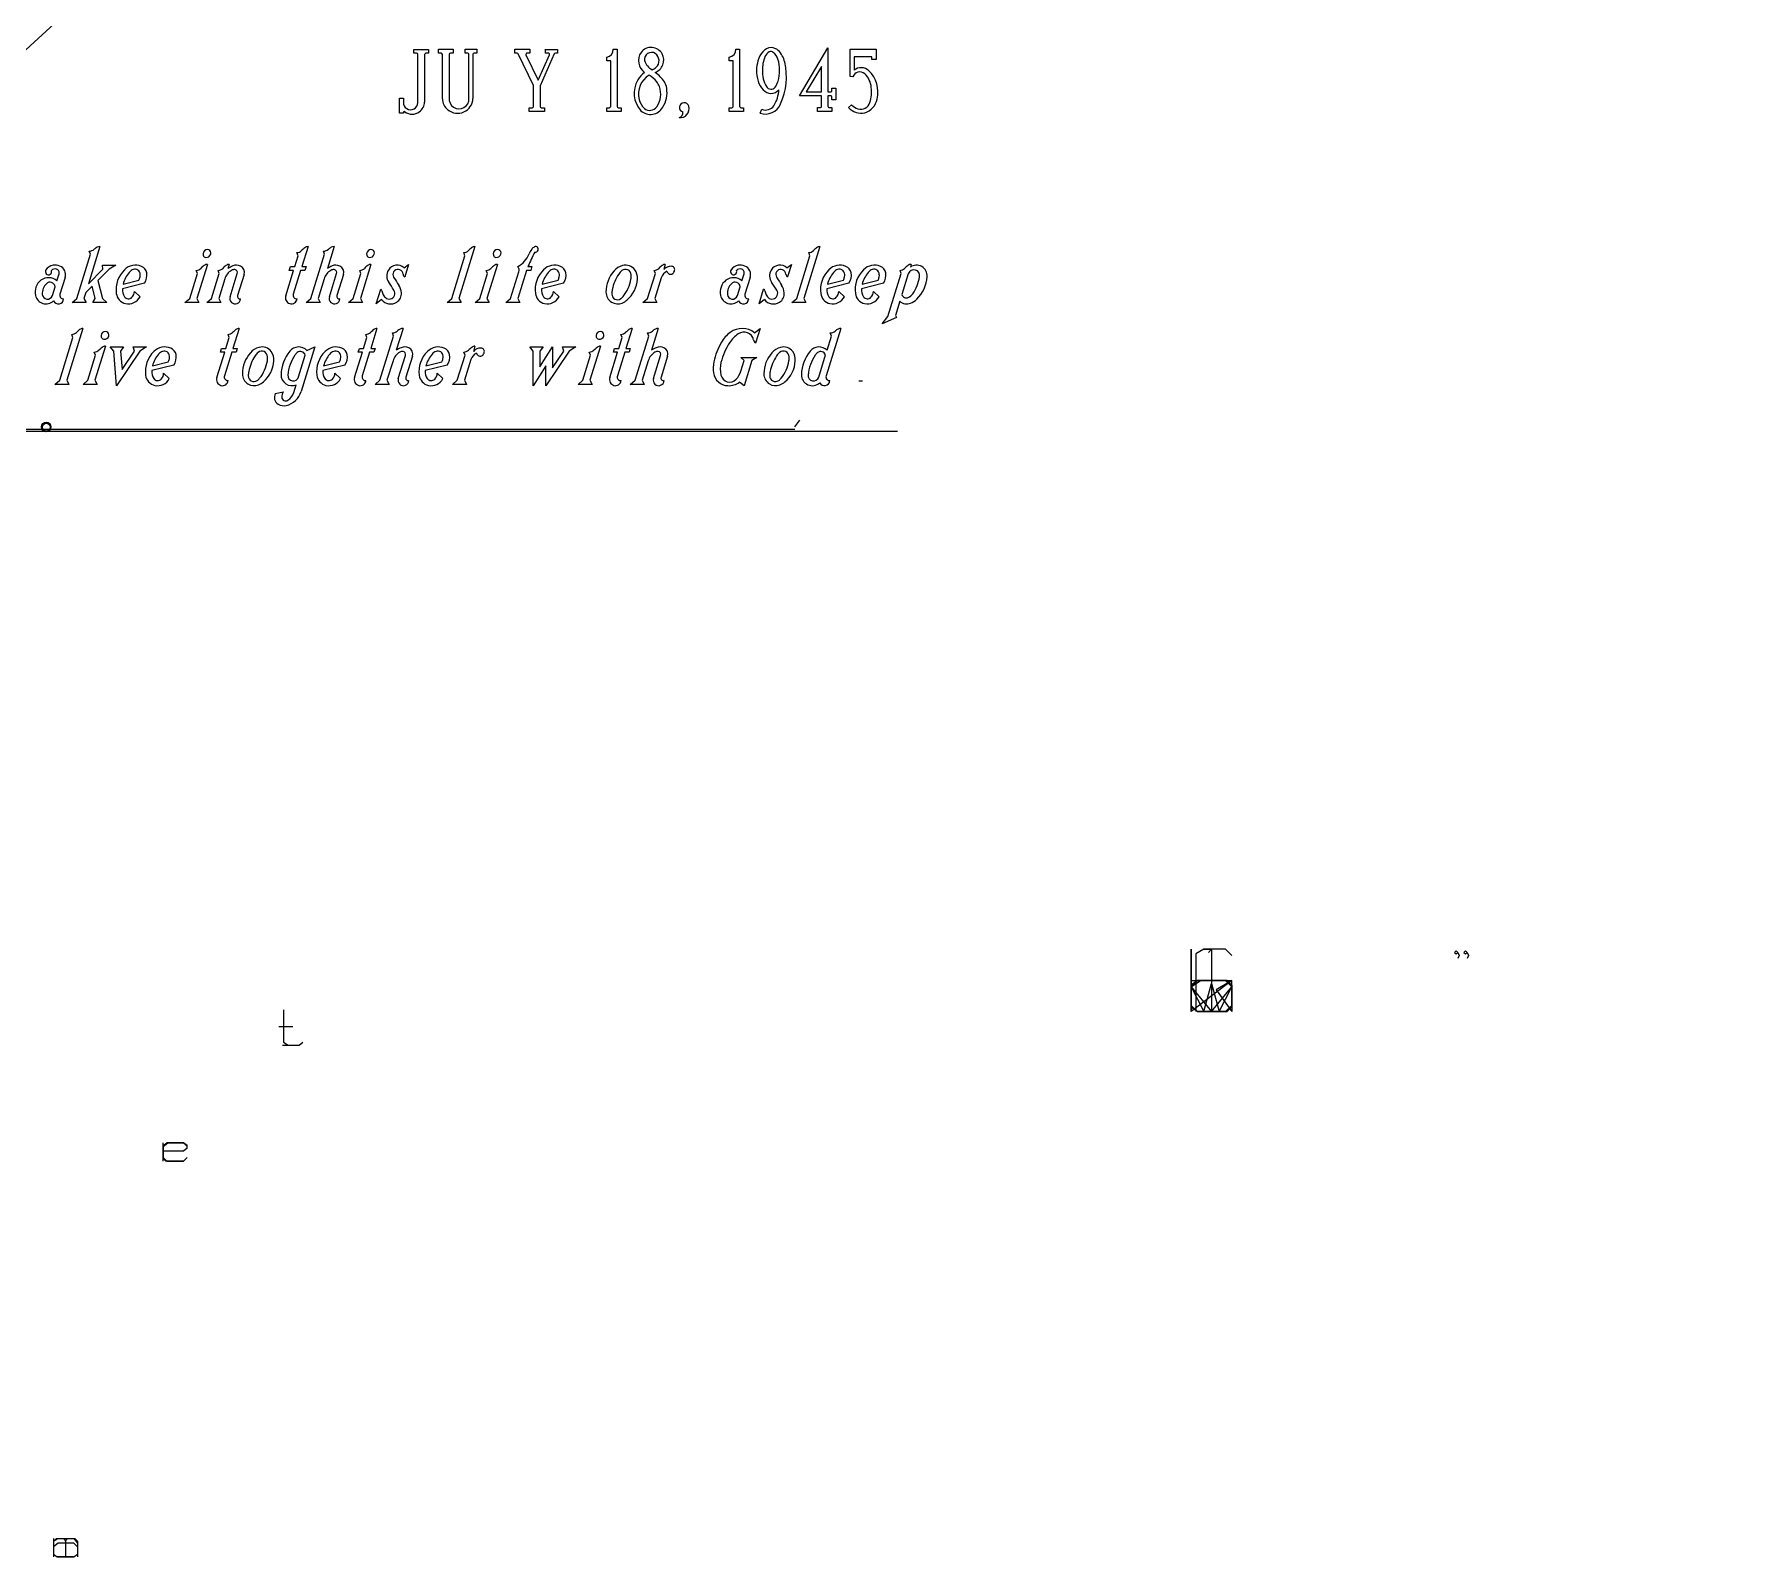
# Model space of a CAD drawing. Header units: metres. Extents: x -210 to 27, y -20 to 71.
# Drawn here: x -0.2 to 27.08, y -18.06 to 6.37 of the extents above; entities that cross this region are included whole.
import ezdxf

# ---------------------------------------------------------------- set-up
doc = ezdxf.new("R2010")
doc.units = ezdxf.units.M

msp = doc.modelspace()

# ---------------------------------------------------------------- linework, layer by layer
at = {"layer": 'MCD_Layer_0'}
for p, q in [((-25.743296, -17.223255), (27.084261, 31.29195)), ((5.895443, 6.0608), (5.895443, 6.1236)), ((5.895443, 6.1236), (6.129743, 6.1236)), ((5.937443, 6.0608), (5.895443, 6.0608)), ((5.958443, 5.2677), (5.958443, 6.0408)), ((6.067543, 6.0408), (6.067543, 5.2778)), ((6.129743, 6.0608), (6.088543, 6.0608)), ((6.129743, 6.1236), (6.129743, 6.0608)), ((6.287891, 6.1257), (6.522991, 6.1257)), ((6.287891, 6.063), (6.287891, 6.1257)), ((6.330591, 6.063), (6.287891, 6.063)), ((6.351591, 5.3309), (6.351591, 6.043)), ((6.460691, 6.043), (6.460791, 5.3445)), ((6.522991, 6.063), (6.481691, 6.063)), ((6.522991, 6.1257), (6.522991, 6.063)), ((6.716091, 6.0638), (6.716091, 6.1277)), ((6.716091, 6.1277), (6.903591, 6.1277)), ((6.758491, 6.0638), (6.716091, 6.0638)), ((6.778491, 5.3357), (6.778491, 6.0438)), ((6.841491, 6.0438), (6.841491, 5.3357)), ((6.903591, 6.0638), (6.862491, 6.0638)), ((6.903591, 6.1277), (6.903591, 6.0638)), ((7.512338, 6.12475), (7.752339, 6.12475)), ((7.512338, 6.06255), (7.512338, 6.12475)), ((7.551338, 6.06255), (7.512338, 6.06255)), ((7.814339, 5.54175), (7.570338, 6.05055)), ((7.693339, 6.03355), (7.888339, 5.62975)), ((7.752339, 6.06255), (7.712339, 6.06255)), ((7.752339, 6.12475), (7.752339, 6.06255)), ((7.888339, 5.62975), (8.070339, 6.03355)), ((8.145339, 6.0497), (7.919338, 5.5409)), ((8.007339, 6.06255), (8.007339, 6.12475)), ((8.007339, 6.1239), (8.200339, 6.1239)), ((8.051339, 6.06255), (8.007339, 6.06255)), ((8.200339, 6.0617), (8.164339, 6.0617)), ((8.200339, 6.1239), (8.200339, 6.0617)), ((9.092802, 6.1249), (9.155702, 6.125)), ((9.155702, 6.125), (9.155702, 5.208)), ((11.057463, 6.1249), (11.120363, 6.125)), ((11.120363, 6.125), (11.120363, 5.208)), ((12.078408, 5.3768), (12.536308, 6.1478)), ((12.536308, 6.1478), (12.536308, 5.4398)), ((12.892562, 5.6898), (12.892562, 6.1268)), ((12.892562, 6.1268), (13.309562, 6.1268)), ((13.309562, 6.1268), (13.309562, 5.9608)), ((8.989702, 5.938), (8.989702, 6.0005)), ((9.051702, 5.938), (8.989702, 5.938)), ((9.051702, 5.208), (9.051702, 5.938)), ((10.954363, 5.938), (10.954363, 6.0005)), ((11.016363, 5.938), (10.954363, 5.938)), ((11.016363, 5.208), (11.016363, 5.938)), ((12.432308, 5.8503), (12.188408, 5.4398)), ((12.432308, 5.4398), (12.432308, 5.8503)), ((12.955562, 6.0018), (12.955562, 5.7873)), ((13.240862, 6.0018), (12.955562, 6.0018)), ((13.240862, 5.9608), (13.240862, 6.0018)), ((13.309562, 5.9608), (13.240862, 5.9608)), ((7.814339, 5.20805), (7.814339, 5.54175)), ((7.919338, 5.54175), (7.919338, 5.20805)), ((12.600008, 5.5018), (12.661308, 5.5018)), ((12.600008, 5.4608), (12.600008, 5.5018)), ((12.661308, 5.5018), (12.661308, 5.3148)), ((12.937562, 5.6808), (12.892562, 5.6898)), ((5.665743, 5.3405), (5.728643, 5.3405)), ((5.665743, 5.1005), (5.665743, 5.3405)), ((5.728643, 5.3405), (5.728643, 5.2775)), ((7.742339, 5.12475), (7.742339, 5.18805)), ((7.742339, 5.18805), (7.794338, 5.18805)), ((7.939339, 5.18805), (7.992339, 5.18805)), ((7.992339, 5.18805), (7.992339, 5.12475)), ((8.989702, 5.188), (9.030702, 5.188)), ((8.989702, 5.125), (8.989702, 5.188)), ((9.176702, 5.188), (9.218702, 5.188)), ((9.218702, 5.188), (9.218702, 5.125)), ((10.954363, 5.188), (10.995363, 5.188)), ((10.954363, 5.125), (10.954363, 5.188)), ((11.141363, 5.188), (11.183363, 5.188)), ((11.183363, 5.188), (11.183363, 5.125)), ((12.432308, 5.3768), (12.078408, 5.3768)), ((12.188408, 5.4398), (12.432308, 5.4398)), ((12.370308, 5.1893), (12.411308, 5.1893)), ((12.370308, 5.1268), (12.370308, 5.1893)), ((12.432308, 5.2103), (12.432308, 5.3768)), ((12.536308, 5.4398), (12.579008, 5.4398)), ((12.536308, 5.3768), (12.536308, 5.2103)), ((12.579008, 5.3768), (12.536308, 5.3768)), ((12.557308, 5.1893), (12.600008, 5.1893)), ((12.600008, 5.3148), (12.600008, 5.3568)), ((12.661308, 5.3148), (12.600008, 5.3148)), ((12.600008, 5.1893), (12.600008, 5.1268)), ((12.868562, 5.1908), (12.915562, 5.2328)), ((5.728643, 5.1005), (5.665743, 5.1005)), ((5.728643, 5.1135), (5.728643, 5.1005)), ((7.992339, 5.12475), (7.742339, 5.12475)), ((9.218702, 5.125), (8.989702, 5.125)), ((11.183363, 5.125), (10.954363, 5.125)), ((11.44702, 5.1009), (11.47802, 5.1619)), ((12.600008, 5.1268), (12.370308, 5.1268)), ((0.48745, 2.128125), (0.707075, 2.836613)), ((0.8595, 2.958937), (0.675313, 2.364637)), ((0.707075, 2.836613), (0.688087, 2.886225)), ((3.983487, 2.638863), (4.037387, 2.812813)), ((4.037387, 2.812813), (4.018399, 2.862425)), ((4.197162, 2.958938), (4.098024, 2.638863)), ((4.243342, 2.128125), (4.462967, 2.836613)), ((4.462967, 2.836613), (4.44398, 2.886225)), ((4.615392, 2.958937), (4.50698, 2.6092)), ((6.501894, 2.128125), (6.714082, 2.812812)), ((6.873857, 2.958937), (6.616431, 2.128125)), ((6.714082, 2.812812), (6.695094, 2.862425)), ((12.034956, 2.128125), (12.247144, 2.812812)), ((12.406919, 2.958937), (12.149494, 2.128125)), ((12.247144, 2.812812), (12.228157, 2.862425)), ((0.168901, 2.409525), (0.203201, 2.520213)), ((0.300851, 2.4657), (0.217463, 2.196637)), ((0.675313, 2.364637), (0.9078, 2.596338)), ((1.007025, 2.596338), (0.827562, 2.417575)), ((0.899313, 2.661962), (1.116225, 2.661962)), ((0.9078, 2.596338), (0.899313, 2.661962)), ((1.116225, 2.661962), (1.007025, 2.596338)), ((2.299037, 2.128125), (2.423112, 2.528525)), ((2.423112, 2.528525), (2.404125, 2.578138)), ((2.582887, 2.67465), (2.413487, 2.128125)), ((2.650012, 2.128125), (2.774087, 2.528525)), ((2.774087, 2.528525), (2.755099, 2.578138)), ((2.933863, 2.67465), (2.913562, 2.6092)), ((2.946549, 2.156475), (3.061525, 2.527387)), ((3.171949, 2.514087), (3.067299, 2.1766)), ((3.838762, 2.171875), (3.964499, 2.577613)), ((3.896249, 2.577613), (3.915237, 2.638863)), ((3.964499, 2.577613), (3.896249, 2.577613)), ((3.915237, 2.638863), (3.983487, 2.638863)), ((4.079037, 2.577613), (3.961262, 2.1976)), ((4.147287, 2.577613), (4.079037, 2.577613)), ((4.098024, 2.638863), (4.166274, 2.638863)), ((4.166274, 2.638863), (4.147287, 2.577613)), ((4.539967, 2.156475), (4.654855, 2.527387)), ((4.76528, 2.514087), (4.660717, 2.1766)), ((4.92185, 2.128125), (5.045925, 2.528525)), ((5.045925, 2.528525), (5.026937, 2.578138)), ((5.2057, 2.67465), (5.036299, 2.128125)), ((5.739069, 2.617337), (5.811256, 2.674563)), ((5.811256, 2.674563), (5.748431, 2.472088)), ((6.951675, 2.128125), (7.07575, 2.528525)), ((7.07575, 2.528525), (7.056763, 2.578138)), ((7.235525, 2.67465), (7.066125, 2.128125)), ((7.447168, 2.128125), (7.579643, 2.555475)), ((7.701005, 2.577613), (7.561705, 2.128125)), ((7.769255, 2.577613), (7.701005, 2.577613)), ((7.72498, 2.638862), (7.788243, 2.638862)), ((7.788243, 2.638862), (7.769255, 2.577613)), ((9.644228, 2.128125), (9.768302, 2.528525)), ((9.768302, 2.528525), (9.749315, 2.578138)), ((9.86149, 2.45975), (9.758765, 2.128125)), ((9.928077, 2.67465), (9.902528, 2.59205)), ((11.156801, 2.409525), (11.191101, 2.520213)), ((11.288751, 2.4657), (11.205363, 2.196637)), ((11.879294, 2.617337), (11.951481, 2.674563)), ((11.951481, 2.674563), (11.888656, 2.472088)), ((13.497097, 1.835787), (13.711822, 2.528525)), ((13.711822, 2.528525), (13.692836, 2.578138)), ((13.824698, 2.52345), (13.721798, 2.191475)), ((13.871597, 2.67465), (13.85786, 2.630287)), ((0.096276, 2.175287), (0.139938, 2.315988)), ((0.631037, 2.221662), (0.601987, 2.128125)), ((0.737, 2.327363), (0.631037, 2.221662)), ((0.785825, 2.128125), (0.737, 2.327363)), ((0.827562, 2.417575), (0.898437, 2.128125)), ((1.573531, 2.370937), (1.219856, 2.283787)), ((1.230443, 2.358425), (1.485943, 2.421512)), ((1.411568, 2.241612), (1.502393, 2.155775)), ((2.861762, 2.441987), (2.76455, 2.128125)), ((4.45518, 2.441987), (4.35788, 2.128125)), ((5.290544, 2.041063), (5.363256, 2.275913)), ((5.383644, 2.250363), (5.398344, 2.203113)), ((8.295018, 2.370937), (7.941343, 2.283787)), ((7.951931, 2.358425), (8.207431, 2.421512)), ((8.133056, 2.241612), (8.223881, 2.155775)), ((11.084176, 2.175287), (11.127838, 2.315988)), ((11.430769, 2.041063), (11.503481, 2.275913)), ((11.523869, 2.250363), (11.538569, 2.203113)), ((12.871531, 2.370937), (12.517856, 2.283787)), ((12.528443, 2.358425), (12.783943, 2.421512)), ((12.709568, 2.241612), (12.800393, 2.155775)), ((13.426894, 2.370937), (13.073219, 2.283787)), ((13.083807, 2.358425), (13.339307, 2.421512)), ((13.264932, 2.241612), (13.355757, 2.155775)), ((0.4122, 2.0625), (0.48745, 2.128125)), ((0.636637, 2.0625), (0.4122, 2.0625)), ((0.601987, 2.128125), (0.636637, 2.0625)), ((0.74785, 2.0625), (0.785825, 2.128125)), ((0.968612, 2.0625), (0.74785, 2.0625)), ((0.898437, 2.128125), (0.968612, 2.0625)), ((2.2237, 2.0625), (2.299037, 2.128125)), ((2.448137, 2.0625), (2.2237, 2.0625)), ((2.413487, 2.128125), (2.448137, 2.0625)), ((2.574674, 2.0625), (2.650012, 2.128125)), ((2.799111, 2.0625), (2.574674, 2.0625)), ((2.76455, 2.128125), (2.799111, 2.0625)), ((4.168092, 2.0625), (4.243342, 2.128125)), ((4.39253, 2.0625), (4.168092, 2.0625)), ((4.35788, 2.128125), (4.39253, 2.0625)), ((4.846512, 2.0625), (4.92185, 2.128125)), ((5.070949, 2.0625), (4.846512, 2.0625)), ((5.036299, 2.128125), (5.070949, 2.0625)), ((5.376469, 2.109313), (5.290544, 2.041063)), ((6.426644, 2.0625), (6.501894, 2.128125)), ((6.651082, 2.0625), (6.426644, 2.0625)), ((6.616431, 2.128125), (6.651082, 2.0625)), ((6.876338, 2.0625), (6.951675, 2.128125)), ((7.100775, 2.0625), (6.876338, 2.0625)), ((7.066125, 2.128125), (7.100775, 2.0625)), ((7.371918, 2.0625), (7.447168, 2.128125)), ((7.596355, 2.0625), (7.371918, 2.0625)), ((7.561705, 2.128125), (7.596355, 2.0625)), ((9.568889, 2.0625), (9.644228, 2.128125)), ((9.793327, 2.0625), (9.568889, 2.0625)), ((9.758765, 2.128125), (9.793327, 2.0625)), ((11.516694, 2.109313), (11.430769, 2.041063)), ((11.959706, 2.0625), (12.034956, 2.128125)), ((12.184144, 2.0625), (11.959706, 2.0625)), ((12.149494, 2.128125), (12.184144, 2.0625)), ((13.687847, 2.081925), (13.617322, 1.85425)), ((0.586194, 1.646437), (0.328769, 0.815625)), ((3.092999, 1.646438), (2.993861, 1.326363)), ((5.302724, 1.646438), (5.203586, 1.326363)), ((5.720955, 1.646437), (5.612543, 1.2967)), ((9.395536, 1.646438), (9.296399, 1.326363)), ((9.813767, 1.646437), (9.705355, 1.2967)), ((11.36081, 1.577575), (11.44761, 1.646437)), ((11.44761, 1.646437), (11.374022, 1.409137)), ((12.743837, 1.646437), (12.507587, 0.884137)), ((13.406273, 1.720025), (13.497097, 1.835787)), ((13.633423, 1.822225), (13.406273, 1.720025)), ((13.617322, 1.85425), (13.633423, 1.822225)), ((0.214231, 0.815625), (0.426419, 1.500312)), ((0.426419, 1.500312), (0.407432, 1.549925)), ((2.879324, 1.326363), (2.933224, 1.500313)), ((2.933224, 1.500313), (2.914236, 1.549925)), ((5.089048, 1.326363), (5.142949, 1.500313)), ((5.142949, 1.500313), (5.123961, 1.549925)), ((5.348905, 0.815625), (5.56853, 1.524113)), ((5.56853, 1.524113), (5.549542, 1.573725)), ((9.181861, 1.326363), (9.235761, 1.500313)), ((9.235761, 1.500313), (9.216774, 1.549925)), ((9.441717, 0.815625), (9.661342, 1.524113)), ((9.661342, 1.524113), (9.642354, 1.573725)), ((12.521149, 1.2974), (12.591412, 1.524113)), ((12.591412, 1.524113), (12.572424, 1.573725)), ((0.663925, 0.815625), (0.788, 1.216025)), ((0.788, 1.216025), (0.769012, 1.265638)), ((0.947775, 1.36215), (0.778374, 0.815625)), ((1.081313, 1.283663), (1.023475, 1.349288)), ((1.023475, 1.349288), (1.23855, 1.349288)), ((1.12515, 0.728563), (1.081313, 1.283663)), ((1.4986, 1.283663), (1.12515, 0.728563)), ((1.23855, 1.349288), (1.191038, 1.283663)), ((1.191038, 1.283663), (1.214488, 0.986775)), ((1.214488, 0.986775), (1.41425, 1.283663)), ((1.395088, 1.349288), (1.60605, 1.349288)), ((1.41425, 1.283663), (1.395088, 1.349288)), ((1.60605, 1.349288), (1.4986, 1.283663)), ((1.700669, 1.045925), (1.956169, 1.109012)), ((2.734599, 0.859375), (2.860336, 1.265113)), ((2.792086, 1.265113), (2.811074, 1.326363)), ((2.860336, 1.265113), (2.792086, 1.265113)), ((2.811074, 1.326363), (2.879324, 1.326363)), ((2.974874, 1.265113), (2.857099, 0.8851)), ((3.043124, 1.265113), (2.974874, 1.265113)), ((2.993861, 1.326363), (3.062111, 1.326363)), ((3.062111, 1.326363), (3.043124, 1.265113)), ((4.045153, 0.871537), (4.152953, 1.219525)), ((4.30774, 1.349462), (4.086978, 0.637038)), ((4.179378, 1.293988), (4.30774, 1.349462)), ((4.446331, 1.045925), (4.701831, 1.109012)), ((4.944324, 0.859375), (5.070061, 1.265113)), ((5.001811, 1.265113), (5.020798, 1.326363)), ((5.070061, 1.265113), (5.001811, 1.265113)), ((5.020798, 1.326363), (5.089048, 1.326363)), ((5.184598, 1.265113), (5.066824, 0.8851)), ((5.252848, 1.265113), (5.184598, 1.265113)), ((5.203586, 1.326363), (5.271836, 1.326363)), ((5.271836, 1.326363), (5.252848, 1.265113)), ((5.560742, 1.129487), (5.463442, 0.815625)), ((5.64553, 0.843975), (5.760417, 1.214887)), ((5.870842, 1.201587), (5.76628, 0.8641)), ((6.088094, 1.045925), (6.343593, 1.109012)), ((6.591265, 0.815625), (6.715339, 1.216025)), ((6.715339, 1.216025), (6.696352, 1.265638)), ((6.808528, 1.14725), (6.705803, 0.815625)), ((6.875115, 1.36215), (6.849565, 1.27955)), ((7.807656, 1.283663), (7.755156, 1.349288)), ((7.755156, 1.349288), (7.969531, 1.349288)), ((7.807656, 0.728563), (7.807656, 1.283663)), ((7.969531, 1.349288), (7.917031, 1.283663)), ((7.917031, 1.030525), (8.120119, 1.349288)), ((7.917031, 1.283663), (7.917031, 1.030525)), ((8.384194, 1.283663), (8.010744, 0.728563)), ((8.120119, 1.349288), (8.120119, 1.016525)), ((8.120119, 1.016525), (8.299844, 1.283663)), ((8.280681, 1.349288), (8.491643, 1.349288)), ((8.299844, 1.283663), (8.280681, 1.349288)), ((8.491643, 1.349288), (8.384194, 1.283663)), ((8.603063, 0.815625), (8.727138, 1.216025)), ((8.727138, 1.216025), (8.70815, 1.265638)), ((8.886913, 1.36215), (8.717512, 0.815625)), ((9.037136, 0.859375), (9.162873, 1.265113)), ((9.094623, 1.265113), (9.113611, 1.326363)), ((9.162873, 1.265113), (9.094623, 1.265113)), ((9.113611, 1.326363), (9.181861, 1.326363)), ((9.277411, 1.265113), (9.159636, 0.8851)), ((9.345661, 1.265113), (9.277411, 1.265113)), ((9.296399, 1.326363), (9.364649, 1.326363)), ((9.364649, 1.326363), (9.345661, 1.265113)), ((9.653555, 1.129487), (9.556254, 0.815625)), ((9.738342, 0.843975), (9.853229, 1.214887)), ((9.963654, 1.201587), (9.859092, 0.8641)), ((11.191672, 1.133425), (11.137597, 1.1833)), ((11.137597, 1.1833), (11.394322, 1.1833)), ((11.138647, 0.962362), (11.191672, 1.133425)), ((11.315397, 1.133425), (11.189922, 0.728562)), ((11.394322, 1.1833), (11.315397, 1.133425)), ((12.387799, 0.867075), (12.497524, 1.221275)), ((2.043756, 1.058437), (1.690081, 0.971287)), ((1.881794, 0.929112), (1.972618, 0.843275)), ((4.789418, 1.058437), (4.435743, 0.971287)), ((4.627456, 0.929112), (4.718281, 0.843275)), ((6.431181, 1.058437), (6.077506, 0.971287)), ((6.269219, 0.929112), (6.360043, 0.843275)), ((8.010744, 1.047413), (7.807656, 0.728563)), ((8.010744, 0.728563), (8.010744, 1.047413)), ((0.138981, 0.75), (0.214231, 0.815625)), ((0.363419, 0.75), (0.138981, 0.75)), ((0.328769, 0.815625), (0.363419, 0.75)), ((0.588587, 0.75), (0.663925, 0.815625)), ((0.813025, 0.75), (0.588587, 0.75)), ((0.778374, 0.815625), (0.813025, 0.75)), ((3.672753, 0.601075), (3.80129, 0.631612)), ((3.967278, 0.620412), (4.004815, 0.741425)), ((5.273655, 0.75), (5.348905, 0.815625)), ((5.498092, 0.75), (5.273655, 0.75)), ((5.463442, 0.815625), (5.498092, 0.75)), ((6.515927, 0.75), (6.591265, 0.815625)), ((6.740364, 0.75), (6.515927, 0.75)), ((6.705803, 0.815625), (6.740364, 0.75)), ((8.527725, 0.75), (8.603063, 0.815625)), ((8.752163, 0.75), (8.527725, 0.75)), ((8.717512, 0.815625), (8.752163, 0.75)), ((9.366467, 0.75), (9.441717, 0.815625)), ((9.590904, 0.75), (9.366467, 0.75)), ((9.556254, 0.815625), (9.590904, 0.75)), ((11.189922, 0.728562), (11.118697, 0.782375)), ((13.033463, 0.804682), (13.088151, 0.804682)), ((0, 0), (0, 0)), ((12.005738, 0.06805), (12.08337, 0.17385)), ((18.3625, -8.3125), (18.3625, -9.3125)), ((18.3625, -9.3125), (18.3625, -8.3125)), ((18.5625, -8.3125), (18.4375, -8.3875)), ((18.4375, -8.3875), (18.4375, -9.3125)), ((18.9125, -8.3125), (18.5625, -8.3125)), ((18.5625, -8.3125), (18.6875, -8.3125)), ((18.6375, -8.3625), (18.6875, -8.3125)), ((18.6875, -8.3125), (18.6875, -9.3125)), ((19.0125, -8.4125), (18.9125, -8.3125)), ((22.6125, -8.3375), (22.5875, -8.3625)), ((22.5875, -8.3625), (22.6125, -8.3875)), ((22.6375, -8.3625), (22.6125, -8.3375)), ((22.6125, -8.3875), (22.6375, -8.3625)), ((22.6375, -8.3625), (22.6625, -8.4125)), ((22.6625, -8.4125), (22.6375, -8.4625)), ((22.7625, -8.3375), (22.7375, -8.3625)), ((22.7375, -8.3625), (22.7625, -8.3875)), ((22.7875, -8.3625), (22.7625, -8.3375)), ((22.7625, -8.3875), (22.7875, -8.3625)), ((22.7875, -8.3625), (22.8125, -8.4125)), ((22.8125, -8.4125), (22.7875, -8.4625)), ((18.3625, -8.9125), (18.5125, -8.8125)), ((18.3625, -8.8125), (18.3625, -8.9125)), ((18.4625, -8.8125), (18.3625, -8.9125)), ((18.3625, -8.8125), (19.0125, -8.8125)), ((18.3625, -8.8125), (18.3625, -9.2375)), ((18.4625, -8.8125), (18.3625, -8.8875)), ((19.0125, -8.8125), (18.3625, -9.3125)), ((18.3625, -8.8875), (18.4625, -8.8125)), ((18.3625, -8.9125), (18.6875, -9.3125)), ((18.3625, -8.9125), (18.5625, -9.3125)), ((18.3625, -8.9125), (18.3625, -9.2375)), ((18.9375, -8.8125), (18.4625, -8.8125)), ((18.4625, -8.8125), (18.9125, -8.8125)), ((18.9125, -8.8125), (18.4625, -8.8125)), ((18.5125, -8.8125), (18.9125, -8.8125)), ((18.5625, -9.3125), (18.6875, -8.8625)), ((18.6875, -8.8625), (18.8125, -9.3125)), ((18.6875, -9.3125), (19.0125, -8.9125)), ((19.0125, -8.8125), (18.7625, -8.9625)), ((18.7625, -8.9625), (19.0125, -9.3125)), ((18.8125, -9.3125), (19.0125, -8.9125)), ((18.9125, -8.8125), (19.0125, -8.9125)), ((19.0125, -8.9125), (18.9125, -8.8125)), ((18.9125, -8.8125), (19.0125, -8.8875)), ((19.0125, -8.8875), (18.9375, -8.8125)), ((19.0125, -8.9125), (19.0125, -8.8125)), ((19.0125, -9.2375), (19.0125, -8.8125)), ((19.0125, -9.2375), (19.0125, -8.8875)), ((19.0125, -8.8875), (19.0125, -9.2125)), ((19.0125, -8.9125), (19.0125, -9.3125)), ((18.4625, -9.3125), (18.3625, -9.2125)), ((18.3625, -9.2375), (18.4625, -9.3125)), ((19.0125, -9.2125), (18.9125, -9.3125)), ((18.9125, -9.3125), (19.0125, -9.2375)), ((18.9375, -9.3125), (19.0125, -9.2375)), ((19.0125, -9.2375), (19.0125, -9.3125)), ((3.804214, -9.284503), (3.804214, -9.804253)), ((18.4625, -9.3125), (18.9375, -9.3125)), ((18.9125, -9.3125), (18.4625, -9.3125)), ((18.4625, -9.3125), (18.9125, -9.3125)), ((18.5375, -9.3125), (18.8375, -9.3125)), ((18.5625, -9.3125), (18.8125, -9.3125)), ((18.6875, -9.2875), (18.6625, -9.3125)), ((18.7125, -9.3125), (18.6875, -9.2875)), ((3.729964, -9.551803), (3.952714, -9.551803)), ((3.804214, -9.804253), (3.878464, -9.848803)), ((4.056664, -9.848803), (4.116064, -9.804253)), ((3.789364, -9.848803), (4.041814, -9.848803)), ((3.878464, -9.848803), (4.056664, -9.848803)), ((1.873713, -11.474963), (1.947963, -11.415563)), ((1.873713, -11.712563), (1.873713, -11.415563)), ((1.873713, -11.460113), (1.933113, -11.415563)), ((1.933113, -11.415563), (1.873713, -11.474963)), ((1.933113, -11.415563), (2.200413, -11.415563)), ((2.200413, -11.415563), (1.933113, -11.415563)), ((1.947963, -11.415563), (2.200413, -11.415563)), ((2.200413, -11.415563), (2.259813, -11.474963)), ((2.200413, -11.415563), (2.259813, -11.460113)), ((2.259813, -11.460113), (2.200413, -11.415563)), ((1.873713, -11.474963), (1.873713, -11.460113)), ((1.873713, -11.474963), (1.873713, -11.653163)), ((1.873713, -11.668013), (1.873713, -11.474963)), ((2.200413, -11.549213), (1.873713, -11.549213)), ((1.873713, -11.653163), (1.933113, -11.712563)), ((1.918263, -11.712563), (1.873713, -11.668013)), ((2.200413, -11.712563), (1.918263, -11.712563)), ((1.933113, -11.712563), (2.200413, -11.712563)), ((2.259813, -11.504663), (2.200413, -11.549213)), ((2.259813, -11.653163), (2.200413, -11.712563)), ((2.200413, -11.712563), (2.259813, -11.653163)), ((2.259813, -11.504663), (2.259813, -11.460113)), ((0.116114, -17.763085), (0.116114, -18.060085)), ((0.116114, -17.807635), (0.190364, -17.763085)), ((0.116114, -17.807635), (0.160664, -17.763085)), ((0.190364, -17.837335), (0.116114, -17.896735)), ((0.116114, -17.896735), (0.116114, -18.015535)), ((0.160664, -17.763085), (0.279464, -17.763085)), ((0.175514, -17.763085), (0.427964, -17.763085)), ((0.190364, -17.763085), (0.442814, -17.763085)), ((0.442814, -17.837335), (0.190364, -17.837335)), ((0.279464, -17.763085), (0.309164, -17.807635)), ((0.309164, -17.807635), (0.338864, -17.763085)), ((0.309164, -17.807635), (0.309164, -18.060085)), ((0.338864, -17.763085), (0.457664, -17.763085)), ((0.442814, -17.763085), (0.502214, -17.837335)), ((0.502214, -17.896735), (0.442814, -17.837335)), ((0.457664, -17.763085), (0.502214, -17.807635)), ((0.502214, -17.807635), (0.502214, -18.060085)), ((0.502214, -17.837335), (0.502214, -18.060085)), ((0.116114, -18.015535), (0.175514, -18.060085)), ((0.427964, -18.060085), (0.175514, -18.060085)), ((0.175514, -18.060085), (0.442814, -18.060085)), ((0.442814, -18.060085), (0.502214, -18.015535))]:
    msp.add_line(p, q, dxfattribs=at)
for centre, radius in [((-0.0022, 0.066773), 0.076224), ((0, 0.062494), 0.0625)]:
    msp.add_circle(centre, radius, dxfattribs=at)
for centre, radius, start, end in [((5.937943, 6.0403), 0.020506, 1.397068, 91.397343), ((6.088043, 6.0403), 0.020506, 88.60272, 178.602788), ((6.331091, 6.0425), 0.020506, 1.397353, 91.397058), ((6.481191, 6.0425), 0.020506, 88.603013, 178.602576), ((6.757991, 6.0433), 0.020506, 1.397356, 88.602729), ((6.861991, 6.0433), 0.020506, 88.603022, 178.602649), ((7.551639, 6.041984), 0.020569, 24.612825, 90.836021), ((7.711018, 6.042691), 0.019903, 86.195561, 207.340897), ((8.052659, 6.042691), 0.019903, 332.659041, 93.8045), ((8.164038, 6.041133), 0.020569, 89.163964, 155.387027), ((8.973934, 6.118492), 0.119041, 277.612036, 3.085551), ((9.730419, 5.942665), 0.233316, 145.206381, 234.465341), ((9.700623, 5.948781), 0.205706, 29.411708, 141.867971), ((9.708065, 5.961019), 0.113562, 59.433105, 188.721294), ((9.687251, 5.954275), 0.214957, 291.151878, 26.384477), ((9.684906, 5.942204), 0.141919, 311.430835, 55.241858), ((10.938594, 6.118492), 0.119041, 277.612036, 3.085551), ((11.785818, 5.833559), 0.386834, 139.419606, 163.812695), ((12.026458, 5.797), 0.542113, 157.277652, 180.95129), ((11.633519, 5.968455), 0.183444, 91.874118, 140.475325), ((11.671121, 5.942616), 0.158135, 118.64245, 156.212263), ((11.622432, 6.027172), 0.060628, 51.927112, 116.56374), ((11.624383, 5.985958), 0.165872, 46.662254, 88.916262), ((11.549077, 5.919458), 0.190857, 14.300263, 54.532476), ((11.483171, 5.841979), 0.367524, 12.033199, 46.05529), ((9.839961, 5.42357), 0.410473, 126.671347, 149.354233), ((9.806039, 5.995493), 0.216485, 193.814751, 245.950599), ((9.688466, 5.912875), 0.118759, 284.308245, 319.533449), ((9.4123, 5.264723), 0.60288, 33.879858, 54.216793), ((11.927353, 5.777055), 0.535992, 178.605437, 197.55374), ((11.911688, 5.789082), 0.52017, 162.972873, 179.887825), ((11.958413, 5.76989), 0.474339, 177.811908, 210.787034), ((11.174737, 5.788342), 0.587003, 359.517639, 17.67846), ((11.208546, 5.774978), 0.553238, 343.289226, 0.872222), ((10.819072, 5.679217), 1.051168, 335.780913, 13.163464), ((13.047594, 5.648741), 0.114607, 46.446402, 163.755792), ((13.070427, 5.651495), 0.177867, 46.633249, 130.224759), ((12.90163, 5.489389), 0.330693, 3.885898, 47.141851), ((12.857496, 5.434763), 0.481675, 347.072101, 45.922865), ((9.84422, 5.418876), 0.416534, 149.097382, 222.438391), ((9.848528, 5.408508), 0.35099, 121.178831, 194.302369), ((9.429078, 5.298874), 0.473877, 40.051207, 59.888264), ((9.487138, 5.405067), 0.36682, 325.991804, 19.547459), ((9.610523, 5.456938), 0.233314, 17.681105, 39.010273), ((9.504407, 5.434258), 0.451194, 327.945907, 8.352558), ((9.672666, 5.452798), 0.282094, 9.591264, 31.645047), ((11.74446, 5.712244), 0.342133, 196.442921, 224.064902), ((11.629749, 5.593988), 0.177539, 222.388048, 267.633909), ((11.62327, 5.565786), 0.082267, 208.129661, 324.231273), ((11.618359, 5.593407), 0.176854, 271.31561, 318.404617), ((11.21184, 5.508853), 0.539781, 327.684896, 356.510582), ((11.409628, 5.716925), 0.343962, 324.605325, 342.919864), ((12.579508, 5.4603), 0.020506, 268.602879, 1.397202), ((12.721224, 5.43628), 0.515895, 341.36124, 8.417531), ((5.843445, 5.270252), 0.115031, 176.387625, 358.628938), ((5.86537, 5.288707), 0.202484, 305.323067, 356.827086), ((6.592041, 5.341013), 0.240663, 182.408335, 230.354914), ((6.59689, 5.342198), 0.244687, 229.6577, 358.478167), ((6.61935, 5.329598), 0.159258, 174.630949, 2.195781), ((7.793838, 5.20855), 0.020506, 271.397233, 358.602746), ((7.939839, 5.20855), 0.020506, 181.397254, 268.602767), ((9.031202, 5.2085), 0.020506, 268.602797, 358.602815), ((9.17802, 5.210409), 0.022448, 186.160887, 266.633521), ((9.751382, 5.367249), 0.24718, 190.595373, 230.397864), ((9.688441, 5.309832), 0.229315, 228.60788, 329.891761), ((9.681703, 5.280749), 0.136124, 229.786033, 323.562909), ((10.168662, 5.168955), 0.140819, 261.584506, 17.124985), ((10.230339, 5.191694), 0.075266, 14.406121, 253.568658), ((10.995863, 5.2085), 0.020506, 268.602797, 358.602815), ((11.142681, 5.210409), 0.022448, 186.160887, 266.633521), ((11.534446, 5.349632), 0.26365, 250.634061, 337.326278), ((11.536775, 5.309019), 0.158418, 248.229469, 325.942075), ((12.411808, 5.2098), 0.020506, 268.602903, 1.397118), ((12.556808, 5.2098), 0.020506, 178.602744, 271.397155), ((12.579508, 5.3563), 0.020506, 1.397094, 91.397193), ((13.068149, 5.361153), 0.262403, 220.481773, 283.310703), ((13.129862, 5.4639), 0.315169, 227.160104, 248.931167), ((13.058973, 5.324091), 0.160014, 254.630523, 340.774229), ((13.0358, 5.388576), 0.297602, 288.161612, 348.058881), ((5.742249, 5.114646), 0.013654, 40.423683, 184.816041), ((5.867543, 5.262756), 0.180539, 230.474012, 309.525988), ((10.128674, 5.108437), 0.081133, 283.819131, 7.839184), ((0.68263, 3.016485), 0.130374, 272.399102, 310.636724), ((0.922964, 2.736269), 0.238789, 117.220756, 130.609147), ((0.856497, 2.865667), 0.093319, 88.156237, 117.272191), ((2.585533, 2.83972), 0.07115, 111.895789, 195.588285), ((2.562249, 2.833437), 0.047035, 195.838513, 264.112529), ((2.566449, 2.859783), 0.073688, 262.965049, 342.887109), ((2.582781, 2.848285), 0.062179, 69.03887, 112.486149), ((2.585865, 2.855852), 0.05401, 340.811266, 69.222933), ((4.007274, 2.987926), 0.125993, 275.066071, 312.519274), ((4.861059, 2.0609), 1.134296, 129.155314, 132.658856), ((4.196403, 2.877709), 0.081232, 89.464706, 129.405362), ((4.438523, 3.016482), 0.130371, 272.398755, 310.637174), ((4.678859, 2.736264), 0.238795, 117.220794, 130.60887), ((4.61239, 2.865667), 0.093319, 88.156439, 117.272213), ((5.208345, 2.83972), 0.07115, 111.895789, 195.588285), ((5.185061, 2.833437), 0.047035, 195.838513, 264.112529), ((5.189262, 2.859783), 0.073688, 262.965049, 342.887109), ((5.205593, 2.848285), 0.062179, 69.03887, 112.486149), ((5.208678, 2.855852), 0.05401, 340.811266, 69.222933), ((6.683969, 2.987923), 0.125991, 275.065682, 312.519527), ((7.537232, 2.061504), 1.133498, 129.154139, 132.660144), ((6.872974, 2.878058), 0.080884, 89.375058, 129.494975), ((7.238171, 2.83972), 0.07115, 111.895789, 195.588285), ((7.214887, 2.833437), 0.047035, 195.838513, 264.112529), ((7.219087, 2.859783), 0.073688, 262.965049, 342.887109), ((7.235419, 2.848285), 0.062179, 69.03887, 112.486149), ((7.238503, 2.855852), 0.05401, 340.811266, 69.222933), ((7.360265, 3.000615), 0.414057, 299.111073, 337.573025), ((9.835425, 1.777211), 2.279566, 151.331155, 157.790822), ((8.068344, 2.706967), 0.352498, 143.351429, 157.361318), ((7.880858, 2.849706), 0.116904, 115.751134, 144.630768), ((7.84907, 2.917971), 0.04162, 336.08709, 117.165421), ((7.840537, 2.921348), 0.050791, 264.102387, 336.506537), ((12.217032, 2.987923), 0.125991, 275.065682, 312.519527), ((13.070294, 2.061504), 1.133498, 129.154139, 132.660144), ((12.406037, 2.878058), 0.080884, 89.375058, 129.494975), ((0.035049, 2.261734), 0.199395, 47.83328, 127.65911), ((0.035057, 2.558053), 0.050196, 145.426585, 22.068528), ((0.131916, 2.496411), 0.164983, 98.457704, 146.888116), ((0.138933, 2.520073), 0.08075, 71.194509, 135.259589), ((0.138708, 2.456647), 0.205316, 67.603038, 98.700465), ((0.146622, 2.53959), 0.059805, 341.094739, 72.140463), ((0.164322, 2.512189), 0.144227, 341.196087, 68.60371), ((1.564072, 2.268502), 0.445331, 134.022478, 187.590808), ((1.715975, 2.222952), 0.504077, 140.152499, 164.409808), ((1.430372, 2.414466), 0.247516, 67.399493, 135.24877), ((1.457407, 2.440512), 0.166166, 126.585602, 140.619996), ((1.422123, 2.49164), 0.104104, 84.144506, 127.764094), ((1.42741, 2.520016), 0.075373, 26.789278, 85.942597), ((1.279019, 2.523357), 0.23063, 333.794371, 347.356213), ((1.389862, 2.500791), 0.117556, 346.262946, 26.905602), ((1.470716, 2.512495), 0.141512, 10.913813, 67.226614), ((1.391284, 2.498111), 0.222232, 325.092178, 10.677668), ((2.393478, 2.702324), 0.124642, 274.899899, 312.735309), ((3.219436, 1.806748), 1.093661, 129.041171, 132.678396), ((2.582125, 2.593433), 0.081221, 89.461816, 129.408216), ((2.74475, 2.701653), 0.123948, 274.789761, 312.845327), ((3.570411, 1.806748), 1.093661, 129.041171, 132.678396), ((3.089615, 2.372036), 0.238349, 120.025299, 162.933452), ((2.932981, 2.593768), 0.080887, 89.375653, 129.494093), ((3.141737, 2.274143), 0.405372, 111.70981, 124.255008), ((3.014195, 2.506536), 0.084183, 84.278116, 121.388067), ((3.049521, 2.507587), 0.154377, 65.801804, 111.961357), ((3.017985, 2.543946), 0.046582, 339.177994, 84.329205), ((3.069217, 2.549026), 0.108511, 341.217082, 66.318999), ((4.682598, 2.372459), 0.237809, 120.003803, 163.000124), ((4.735165, 2.274127), 0.405392, 111.71034, 124.254858), ((4.607581, 2.506352), 0.084369, 84.269765, 121.355354), ((4.642897, 2.507799), 0.154166, 65.785182, 111.976363), ((4.6113, 2.543943), 0.046595, 339.187495, 84.205065), ((4.662547, 2.549026), 0.108511, 341.217513, 66.319164), ((5.016291, 2.702324), 0.124642, 274.899899, 312.735309), ((5.842248, 1.806748), 1.093661, 129.041171, 132.678396), ((5.204937, 2.593433), 0.081221, 89.461816, 129.408216), ((5.638565, 2.489521), 0.178802, 148.826305, 215.073967), ((5.626579, 2.497238), 0.164553, 46.873884, 148.965197), ((5.639371, 2.513076), 0.080228, 68.408529, 197.678792), ((5.700114, 2.535877), 0.145065, 198.973409, 214.039483), ((5.641056, 2.511261), 0.081327, 4.832967, 69.983085), ((5.810835, 2.52751), 0.089238, 186.044795, 205.148132), ((5.760824, 2.503497), 0.033766, 204.32693, 248.467887), ((7.046116, 2.702324), 0.124642, 274.899899, 312.735309), ((7.872074, 1.806748), 1.093661, 129.041171, 132.678396), ((7.234762, 2.593433), 0.081221, 89.461816, 129.408216), ((7.500708, 2.582118), 0.08331, 341.348661, 42.931251), ((8.285559, 2.268502), 0.445331, 134.022478, 187.590808), ((8.437463, 2.222952), 0.504077, 140.152499, 164.409808), ((8.151859, 2.414466), 0.247516, 67.399493, 135.24877), ((8.178895, 2.440512), 0.166166, 126.585602, 140.619996), ((8.14361, 2.49164), 0.104104, 84.144506, 127.764094), ((8.148898, 2.520016), 0.075373, 26.789278, 85.942597), ((8.000506, 2.523357), 0.23063, 333.794371, 347.356213), ((8.111349, 2.500791), 0.117556, 346.262946, 26.905602), ((8.192203, 2.512495), 0.141512, 10.913813, 67.226614), ((8.112772, 2.498111), 0.222232, 325.092178, 10.677668), ((9.47972, 2.231421), 0.503405, 137.921825, 180.055079), ((9.761633, 2.132482), 0.697556, 146.438574, 168.831121), ((9.317935, 2.385372), 0.280215, 105.56325, 139.117517), ((9.377752, 2.393611), 0.233372, 129.538299, 147.75855), ((9.28893, 2.504086), 0.091648, 1.001195, 130.681179), ((9.291644, 2.478937), 0.183026, 36.279182, 105.493508), ((9.105659, 2.487211), 0.275526, 349.869868, 3.845173), ((9.268518, 2.459627), 0.213104, 354.566875, 36.785229), ((9.738669, 2.702324), 0.124642, 274.89977, 312.735318), ((10.564065, 1.807391), 1.092807, 129.039516, 132.6796), ((10.022426, 2.409695), 0.16854, 113.896473, 162.723021), ((9.927197, 2.593769), 0.080885, 89.376058, 129.494548), ((10.018703, 2.489572), 0.154914, 87.822008, 138.584758), ((10.010732, 2.572082), 0.057184, 188.340748, 309.011903), ((10.024288, 2.590151), 0.054225, 349.560105, 89.68006), ((9.991563, 2.595391), 0.087362, 309.157583, 350.069229), ((11.022949, 2.261734), 0.199395, 47.83328, 127.65911), ((11.022957, 2.558053), 0.050196, 145.426585, 22.068528), ((11.119816, 2.496411), 0.164983, 98.457704, 146.888116), ((11.126833, 2.520073), 0.08075, 71.194509, 135.259589), ((11.126609, 2.456647), 0.205316, 67.603038, 98.700465), ((11.134522, 2.53959), 0.059805, 341.094739, 72.140463), ((11.152222, 2.512189), 0.144227, 341.196087, 68.60371), ((11.77879, 2.489521), 0.178802, 148.826305, 215.073967), ((11.766804, 2.497238), 0.164553, 46.873884, 148.965197), ((11.779596, 2.513076), 0.080228, 68.408529, 197.678792), ((11.840339, 2.535877), 0.145065, 198.973409, 214.039483), ((11.781281, 2.511261), 0.081327, 4.832967, 69.983085), ((11.95106, 2.52751), 0.089238, 186.044795, 205.148132), ((11.901049, 2.503497), 0.033766, 204.32693, 248.467887), ((12.862072, 2.268502), 0.445331, 134.022478, 187.590808), ((13.013975, 2.222952), 0.504077, 140.152499, 164.409808), ((12.728372, 2.414466), 0.247516, 67.399493, 135.24877), ((12.755407, 2.440512), 0.166166, 126.585602, 140.619996), ((12.720122, 2.49164), 0.104104, 84.144506, 127.764094), ((12.72541, 2.520016), 0.075373, 26.789278, 85.942597), ((12.577018, 2.523357), 0.23063, 333.794371, 347.356213), ((12.687862, 2.500791), 0.117556, 346.262946, 26.905602), ((12.768716, 2.512495), 0.141512, 10.913813, 67.226614), ((12.689284, 2.498111), 0.222232, 325.092178, 10.677668), ((13.417435, 2.268502), 0.445331, 134.022478, 187.590808), ((13.569339, 2.222952), 0.504077, 140.152499, 164.409808), ((13.283735, 2.414466), 0.247516, 67.399493, 135.24877), ((13.310771, 2.440512), 0.166166, 126.585602, 140.619996), ((13.275486, 2.49164), 0.104104, 84.144506, 127.764094), ((13.280774, 2.520016), 0.075373, 26.789278, 85.942597), ((13.132382, 2.523357), 0.23063, 333.794371, 347.356213), ((13.243225, 2.500791), 0.117556, 346.262946, 26.905602), ((13.324079, 2.512495), 0.141512, 10.913813, 67.226614), ((13.244648, 2.498111), 0.222232, 325.092178, 10.677668), ((13.682189, 2.702325), 0.124643, 274.900287, 312.73528), ((14.508463, 1.806375), 1.09415, 129.04175, 132.677366), ((13.870715, 2.593773), 0.080882, 89.375197, 129.495409), ((13.913765, 2.493189), 0.094067, 348.943753, 161.234677), ((13.956631, 2.492141), 0.169824, 354.910215, 125.563803), ((13.378081, 2.568324), 0.634879, 325.008552, 351.560872), ((13.594577, 2.502214), 0.531803, 313.491046, 357.290575), ((0.055784, 2.231626), 0.235908, 127.178376, 193.532342), ((0.153586, 2.208655), 0.219011, 134.519616, 183.971198), ((0.017334, 2.198961), 0.082415, 183.807907, 343.306901), ((0.058443, 2.307333), 0.081954, 6.061944, 135.46343), ((0.271409, 2.178478), 0.05692, 161.395677, 276.396996), ((1.309591, 2.229719), 0.188019, 186.119746, 257.651202), ((1.415669, 2.26576), 0.196641, 174.739917, 214.193497), ((1.277906, 2.241233), 0.133663, 314.493538, 0.1627), ((4.015038, 2.178588), 0.057038, 160.52937, 276.466582), ((5.342852, 2.238723), 0.04242, 15.926412, 61.249176), ((5.523907, 2.240197), 0.130925, 196.454122, 229.032602), ((-1.503922, -2.332875), 8.439269, 32.986603, 34.003856), ((5.496568, 2.210462), 0.093686, 336.438803, 33.247268), ((37.641455, 22.796598), 37.970208, 212.393688, 212.599389), ((5.538844, 2.202959), 0.15629, 301.049892, 6.033745), ((5.444601, 2.201232), 0.250327, 4.159254, 33.583404), ((8.031078, 2.229719), 0.188019, 186.119746, 257.651202), ((8.137156, 2.26576), 0.196641, 174.739917, 214.193497), ((7.999394, 2.241233), 0.133663, 314.493538, 0.1627), ((9.163213, 2.2289), 0.186909, 179.375457, 238.315116), ((9.160844, 2.198034), 0.090562, 179.278326, 305.845602), ((9.391602, 2.200877), 0.321318, 168.015069, 180.303507), ((8.799048, 2.530432), 0.585069, 320.681253, 350.9844), ((8.998956, 2.4681), 0.482559, 310.630705, 356.596277), ((11.043684, 2.231626), 0.235908, 127.178376, 193.532342), ((11.141486, 2.208655), 0.219011, 134.519616, 183.971198), ((11.005234, 2.198961), 0.082415, 183.807907, 343.306901), ((11.046343, 2.307333), 0.081954, 6.061944, 135.46343), ((11.259309, 2.178478), 0.05692, 161.395677, 276.396996), ((11.483077, 2.238723), 0.04242, 15.926412, 61.249176), ((11.664132, 2.240197), 0.130925, 196.454122, 229.032602), ((4.636303, -2.332875), 8.439269, 32.986603, 34.003856), ((11.636793, 2.210462), 0.093686, 336.438803, 33.247268), ((43.78168, 22.796598), 37.970208, 212.393688, 212.599389), ((11.679069, 2.202959), 0.15629, 301.049892, 6.033745), ((11.584826, 2.201232), 0.250327, 4.159254, 33.583404), ((12.607591, 2.229719), 0.188019, 186.119746, 257.651202), ((12.713668, 2.26576), 0.196641, 174.739917, 214.193497), ((12.575906, 2.241233), 0.133663, 314.493538, 0.1627), ((13.162954, 2.229719), 0.188019, 186.119746, 257.651202), ((13.269032, 2.26576), 0.196641, 174.739917, 214.193497), ((13.13127, 2.241233), 0.133663, 314.493538, 0.1627), ((13.793397, 2.209672), 0.073875, 194.260275, 295.668811), ((13.751364, 2.305116), 0.178141, 294.556492, 325.513244), ((-0.005011, 2.213695), 0.172635, 192.467742, 313.718784), ((0.19159, 2.127398), 0.086335, 206.462885, 356.357407), ((1.316144, 2.199252), 0.076948, 214.878701, 316.091134), ((1.314768, 2.251942), 0.210835, 257.568573, 332.862713), ((3.029431, 2.128525), 0.087468, 161.364722, 355.664134), ((3.106311, 2.162195), 0.041587, 159.733486, 284.393005), ((3.932948, 2.140123), 0.099394, 161.370009, 253.142394), ((3.930664, 2.132472), 0.09141, 253.121951, 353.366416), ((4.622797, 2.128488), 0.08743, 161.330558, 355.686801), ((4.699622, 2.162114), 0.041514, 159.576763, 284.448214), ((5.52085, 2.227355), 0.186494, 219.268669, 301.920369), ((5.498898, 2.208948), 0.090947, 228.022668, 336.725937), ((8.037631, 2.199252), 0.076948, 214.878701, 316.091134), ((8.036255, 2.251942), 0.210835, 257.568573, 332.862713), ((9.165833, 2.231348), 0.190371, 238.031139, 291.180321), ((9.120886, 2.262708), 0.166476, 303.958018, 321.780186), ((9.144692, 2.289206), 0.251961, 290.909466, 311.970313), ((10.98289, 2.213695), 0.172635, 192.467742, 313.718784), ((11.17949, 2.127398), 0.086335, 206.462885, 356.357407), ((11.661075, 2.227355), 0.186494, 219.268669, 301.920369), ((11.639123, 2.208948), 0.090947, 228.022668, 336.725937), ((12.614144, 2.199252), 0.076948, 214.878701, 316.091134), ((12.612767, 2.251942), 0.210835, 257.568573, 332.862713), ((13.169507, 2.199252), 0.076948, 214.878701, 316.091134), ((13.168131, 2.251942), 0.210835, 257.568573, 332.862713), ((13.798488, 2.211368), 0.170285, 229.478062, 292.238664), ((13.767568, 2.309824), 0.273256, 290.426362, 314.9398), ((0.585312, 1.565558), 0.080884, 89.375058, 129.494975), ((3.09224, 1.565209), 0.081232, 89.464706, 129.405362), ((5.301965, 1.565209), 0.081232, 89.464706, 129.405362), ((5.717953, 1.553167), 0.093319, 88.156439, 117.272213), ((9.394777, 1.565209), 0.081232, 89.464706, 129.405362), ((9.810765, 1.553167), 0.093319, 88.156439, 117.272213), ((11.161405, 1.32333), 0.323114, 51.892768, 126.337302), ((12.740834, 1.553168), 0.093318, 88.156253, 117.272399), ((0.396307, 1.675423), 0.125991, 275.065682, 312.519527), ((1.249569, 0.749004), 1.133498, 129.154139, 132.660144), ((0.950421, 1.52722), 0.07115, 111.895789, 195.588285), ((0.927137, 1.520937), 0.047035, 195.838513, 264.112529), ((0.931337, 1.547283), 0.073688, 262.965049, 342.887109), ((0.947668, 1.535785), 0.062179, 69.03887, 112.486149), ((0.950753, 1.543352), 0.05401, 340.811266, 69.222933), ((2.90311, 1.675426), 0.125993, 275.066071, 312.519274), ((3.756896, 0.7484), 1.134296, 129.155314, 132.658856), ((5.112835, 1.675426), 0.125993, 275.066071, 312.519274), ((5.966621, 0.7484), 1.134296, 129.155314, 132.658856), ((5.544086, 1.703982), 0.130371, 272.398755, 310.637174), ((5.784422, 1.423764), 0.238795, 117.220794, 130.60887), ((8.889559, 1.52722), 0.07115, 111.895789, 195.588285), ((8.866275, 1.520937), 0.047035, 195.838513, 264.112529), ((8.870475, 1.547283), 0.073688, 262.965049, 342.887109), ((8.886806, 1.535785), 0.062179, 69.03887, 112.486149), ((8.889891, 1.543352), 0.05401, 340.811266, 69.222933), ((9.205648, 1.675426), 0.125993, 275.066071, 312.519274), ((10.059433, 0.7484), 1.134296, 129.155314, 132.658856), ((9.636898, 1.703982), 0.130371, 272.398755, 310.637174), ((9.877234, 1.423764), 0.238795, 117.220794, 130.60887), ((11.732885, 0.895375), 1.048378, 149.857221, 168.154035), ((11.760396, 0.879845), 0.964938, 146.08547, 166.827562), ((11.27911, 1.164373), 0.520907, 126.406438, 150.380433), ((11.373647, 1.151312), 0.492611, 124.104907, 147.189729), ((11.18761, 1.426963), 0.160056, 13.7983, 124.290925), ((11.462095, 1.494419), 0.122596, 193.818352, 224.077588), ((12.566967, 1.703983), 0.130372, 272.398838, 310.637116), ((12.807302, 1.423766), 0.238793, 117.220653, 130.608891), ((0.758366, 1.389824), 0.124642, 274.899899, 312.735309), ((1.584324, 0.494248), 1.093661, 129.041171, 132.678396), ((0.947012, 1.280933), 0.081221, 89.461816, 129.408216), ((2.034297, 0.956002), 0.445331, 134.022478, 187.590808), ((2.1862, 0.910452), 0.504077, 140.152499, 164.409808), ((1.900597, 1.101966), 0.247516, 67.399493, 135.24877), ((1.927632, 1.128012), 0.166166, 126.585602, 140.619996), ((1.892348, 1.17914), 0.104104, 84.144506, 127.764094), ((1.897635, 1.207516), 0.075373, 26.789278, 85.942597), ((1.749244, 1.210857), 0.23063, 333.794371, 347.356213), ((1.860087, 1.188291), 0.117556, 346.262946, 26.905602), ((1.940941, 1.199995), 0.141512, 10.913813, 67.226614), ((1.861509, 1.185611), 0.222232, 325.092178, 10.677668), ((3.647758, 0.918921), 0.503405, 137.921825, 180.055079), ((3.929671, 0.819982), 0.697556, 146.438574, 168.831121), ((3.485972, 1.072872), 0.280215, 105.56325, 139.117517), ((3.54579, 1.081111), 0.233372, 129.538299, 147.75855), ((3.456968, 1.191586), 0.091648, 1.001195, 130.681179), ((3.459682, 1.166437), 0.183026, 36.279182, 105.493508), ((2.967086, 1.217932), 0.585069, 320.681253, 350.9844), ((3.166994, 1.1556), 0.482559, 310.630705, 356.596277), ((3.273697, 1.174711), 0.275526, 349.869868, 3.845173), ((3.436556, 1.147127), 0.213104, 354.566875, 36.785229), ((4.405116, 0.880764), 0.641316, 141.310528, 177.59505), ((4.543476, 0.839027), 0.673572, 145.830173, 174.7861), ((4.047475, 1.164946), 0.184527, 44.371666, 140.768893), ((4.121554, 1.130279), 0.160953, 127.005458, 147.25554), ((4.075001, 1.194064), 0.082005, 18.088007, 127.854909), ((4.779959, 0.956002), 0.445331, 134.022478, 187.590808), ((4.931863, 0.910452), 0.504077, 140.152499, 164.409808), ((4.646259, 1.101966), 0.247516, 67.399493, 135.24877), ((4.673295, 1.128012), 0.166166, 126.585602, 140.619996), ((4.63801, 1.17914), 0.104104, 84.144506, 127.764094), ((4.643298, 1.207516), 0.075373, 26.789278, 85.942597), ((4.494906, 1.210857), 0.23063, 333.794371, 347.356213), ((4.605749, 1.188291), 0.117556, 346.262946, 26.905602), ((4.686603, 1.199995), 0.141512, 10.913813, 67.226614), ((4.607172, 1.185611), 0.222232, 325.092178, 10.677668), ((5.78816, 1.059959), 0.237809, 120.003803, 163.000124), ((5.840727, 0.961627), 0.405392, 111.71034, 124.254858), ((5.713143, 1.193852), 0.084369, 84.269765, 121.355354), ((5.74846, 1.195299), 0.154166, 65.785182, 111.976363), ((5.716863, 1.231443), 0.046595, 339.187495, 84.205065), ((5.76811, 1.236526), 0.108511, 341.217513, 66.319164), ((6.421722, 0.956002), 0.445331, 134.022478, 187.590808), ((6.573625, 0.910452), 0.504077, 140.152499, 164.409808), ((6.288022, 1.101966), 0.247516, 67.399493, 135.24877), ((6.315057, 1.128012), 0.166166, 126.585602, 140.619996), ((6.279773, 1.17914), 0.104104, 84.144506, 127.764094), ((6.28506, 1.207516), 0.075373, 26.789278, 85.942597), ((6.136669, 1.210857), 0.23063, 333.794371, 347.356213), ((6.247512, 1.188291), 0.117556, 346.262946, 26.905602), ((6.328366, 1.199995), 0.141512, 10.913813, 67.226614), ((6.248934, 1.185611), 0.222232, 325.092178, 10.677668), ((6.685706, 1.389824), 0.124642, 274.89977, 312.735318), ((7.511102, 0.494891), 1.092807, 129.039516, 132.6796), ((6.969463, 1.097195), 0.16854, 113.896473, 162.723021), ((6.874234, 1.281269), 0.080885, 89.376058, 129.494548), ((6.965741, 1.177072), 0.154914, 87.822008, 138.584758), ((6.957769, 1.259582), 0.057184, 188.340748, 309.011903), ((6.971325, 1.277651), 0.054225, 349.560105, 89.68006), ((6.9386, 1.282891), 0.087362, 309.157583, 350.069229), ((8.697504, 1.389824), 0.124642, 274.899899, 312.735309), ((9.523462, 0.494248), 1.093661, 129.041171, 132.678396), ((8.88615, 1.280933), 0.081221, 89.461816, 129.408216), ((9.880973, 1.059959), 0.237809, 120.003803, 163.000124), ((9.933539, 0.961627), 0.405392, 111.71034, 124.254858), ((9.805955, 1.193852), 0.084369, 84.269765, 121.355354), ((9.841272, 1.195299), 0.154166, 65.785182, 111.976363), ((9.809675, 1.231443), 0.046595, 339.187495, 84.205065), ((9.860922, 1.236526), 0.108511, 341.217513, 66.319164), ((11.226294, 1.008295), 0.529435, 168.859744, 188.275922), ((11.238637, 0.997681), 0.430075, 166.272773, 193.227085), ((12.012058, 0.918921), 0.503405, 137.921825, 180.055079), ((12.293971, 0.819982), 0.697556, 146.438574, 168.831121), ((11.850273, 1.072872), 0.280215, 105.56325, 139.117517), ((11.91009, 1.081111), 0.233372, 129.538299, 147.75855), ((11.821268, 1.191586), 0.091648, 1.001195, 130.681179), ((11.823982, 1.166437), 0.183026, 36.279182, 105.493508), ((11.331386, 1.217932), 0.585069, 320.681253, 350.9844), ((11.531294, 1.1556), 0.482559, 310.630705, 356.596277), ((11.637997, 1.174711), 0.275526, 349.869868, 3.845173), ((11.800856, 1.147127), 0.213104, 354.566875, 36.785229), ((12.750852, 0.880407), 0.64197, 141.31644, 177.565592), ((12.888576, 0.839025), 0.673577, 145.830258, 174.785998), ((12.392659, 1.165051), 0.184461, 45.847688, 140.794236), ((12.467838, 1.128969), 0.162661, 127.0373, 147.093839), ((12.420174, 1.194065), 0.081997, 19.380283, 127.849082), ((1.779816, 0.917219), 0.188019, 186.119746, 257.651202), ((1.885894, 0.95326), 0.196641, 174.739917, 214.193497), ((1.786369, 0.886752), 0.076948, 214.878701, 316.091134), ((1.784993, 0.939442), 0.210835, 257.568573, 332.862713), ((1.748132, 0.928733), 0.133663, 314.493538, 0.1627), ((2.828785, 0.827623), 0.099394, 161.370009, 253.142394), ((2.910875, 0.866088), 0.057038, 160.52937, 276.466582), ((3.331251, 0.9164), 0.186909, 179.375457, 238.315116), ((3.328882, 0.885534), 0.090562, 179.278326, 305.845602), ((3.55964, 0.888377), 0.321318, 168.015069, 180.303507), ((3.288924, 0.950208), 0.166476, 303.958018, 321.780186), ((3.939111, 0.903403), 0.174797, 178.599713, 292.079428), ((3.960087, 0.892891), 0.087705, 175.19486, 345.908818), ((4.525478, 0.917219), 0.188019, 186.119746, 257.651202), ((4.631556, 0.95326), 0.196641, 174.739917, 214.193497), ((4.532031, 0.886752), 0.076948, 214.878701, 316.091134), ((4.530655, 0.939442), 0.210835, 257.568573, 332.862713), ((4.493794, 0.928733), 0.133663, 314.493538, 0.1627), ((5.03851, 0.827623), 0.099394, 161.370009, 253.142394), ((5.1206, 0.866088), 0.057038, 160.52937, 276.466582), ((5.72836, 0.815988), 0.08743, 161.330558, 355.686801), ((5.805184, 0.849614), 0.041514, 159.576763, 284.448214), ((6.167241, 0.917219), 0.188019, 186.119746, 257.651202), ((6.273319, 0.95326), 0.196641, 174.739917, 214.193497), ((6.173794, 0.886752), 0.076948, 214.878701, 316.091134), ((6.172418, 0.939442), 0.210835, 257.568573, 332.862713), ((6.135556, 0.928733), 0.133663, 314.493538, 0.1627), ((9.131322, 0.827623), 0.099394, 161.370009, 253.142394), ((9.213412, 0.866088), 0.057038, 160.52937, 276.466582), ((9.821172, 0.815988), 0.08743, 161.330558, 355.686801), ((9.897996, 0.849614), 0.041514, 159.576763, 284.448214), ((10.935201, 0.963808), 0.23498, 187.758151, 268.465836), ((10.959639, 0.930434), 0.143101, 192.576593, 317.346658), ((10.833802, 1.051276), 0.317547, 316.694771, 343.739792), ((11.695551, 0.9164), 0.186909, 179.375457, 238.315116), ((11.693182, 0.885534), 0.090562, 179.278326, 305.845602), ((11.92394, 0.888377), 0.321318, 168.015069, 180.303507), ((11.653225, 0.950208), 0.166476, 303.958018, 321.780186), ((12.284237, 0.90339), 0.174828, 178.595461, 313.429117), ((12.304457, 0.892188), 0.087043, 174.693735, 343.2314), ((12.561532, 0.865978), 0.05692, 161.39573, 276.396894), ((2.826501, 0.819972), 0.09141, 253.121951, 353.366416), ((3.333871, 0.918848), 0.190371, 238.031139, 291.180321), ((3.312729, 0.976706), 0.251961, 290.909466, 311.970313), ((3.781129, 0.539832), 0.124483, 150.529301, 240.406061), ((3.919086, 0.549959), 0.143328, 145.271276, 182.688043), ((3.775142, 0.729386), 0.325223, 282.379522, 343.503628), ((3.750385, 0.683897), 0.225993, 303.347051, 343.685179), ((5.036225, 0.819972), 0.09141, 253.121951, 353.366416), ((9.129038, 0.819972), 0.09141, 253.121951, 353.366416), ((10.943674, 1.040097), 0.311534, 267.283638, 304.181082), ((11.698171, 0.918848), 0.190371, 238.031139, 291.180321), ((11.67703, 0.976706), 0.251961, 290.909466, 311.970313), ((12.481714, 0.814896), 0.086335, 206.461799, 356.358515), ((3.80717, 0.578693), 0.17117, 239.250431, 282.722), ((3.838047, 0.545389), 0.062169, 181.983484, 306.029739)]:
    msp.add_arc(centre, radius, start, end, dxfattribs=at)
at = {"layer": 'MCD_Layer_1'}
for p, q in [((-15.124926, 0), (13.651948, 0)), ((12.005738, 0.023122), (-12.005738, 0.023122))]:
    msp.add_line(p, q, dxfattribs=at)

doc.saveas('drawing.dxf')
